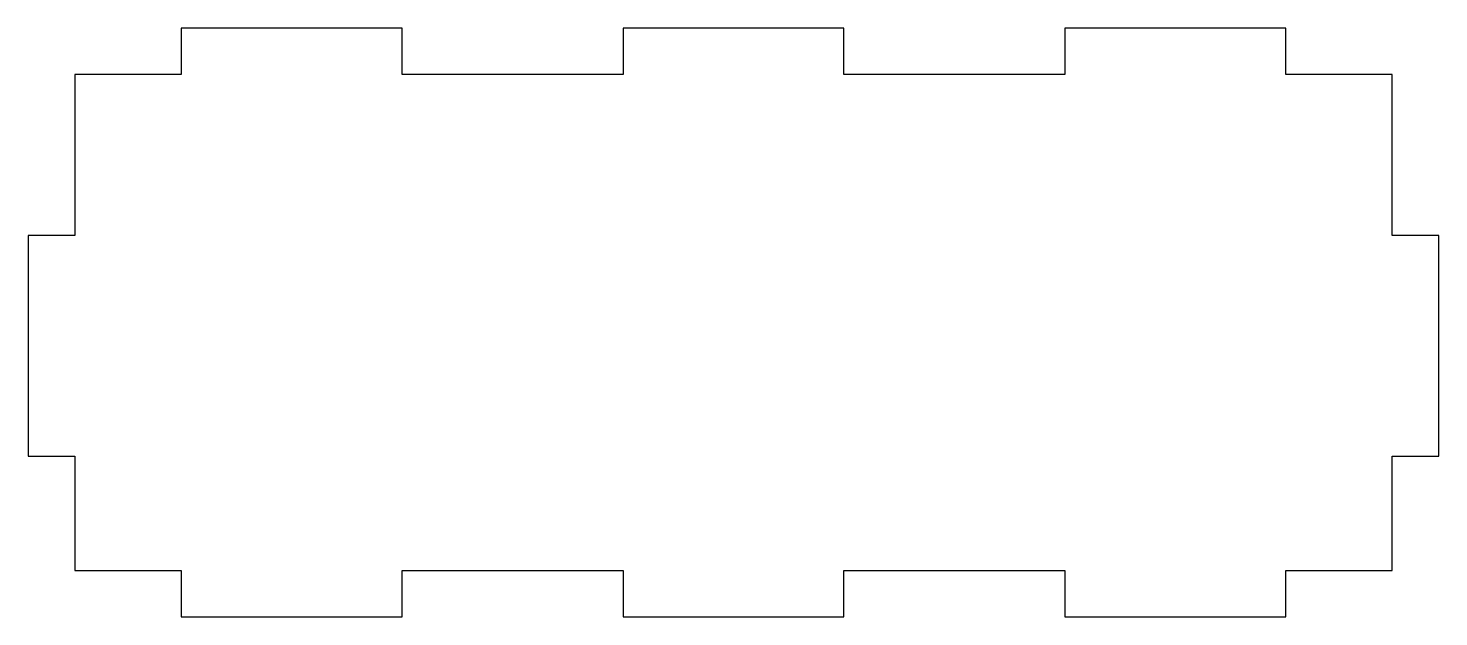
# Model space of a CAD drawing. Header units: millimetres. Extents: x -44.6 to 46.4, y -20.7 to 17.3.
import ezdxf

# ---------------------------------------------------------------- set-up
doc = ezdxf.new("R2010")
doc.units = ezdxf.units.MM

msp = doc.modelspace()

# ---------------------------------------------------------------- linework, layer by layer
at = {"color": 7, "linetype": 'Continuous', "lineweight": 25}
for p, q in [((-20.431, 17.258), (-34.681, 17.258)), ((-34.681, 17.258), (-34.681, 14.258)), ((-20.431, 14.258), (-20.431, 17.258)), ((8.069, 17.258), (-6.181, 17.258)), ((-6.181, 17.258), (-6.181, 14.258)), ((8.069, 14.258), (8.069, 17.258)), ((36.569, 17.258), (22.319, 17.258)), ((22.319, 17.258), (22.319, 14.258)), ((36.569, 14.258), (36.569, 17.258)), ((-34.681, 14.258), (-41.556, 14.258)), ((-41.556, 14.258), (-41.556, 3.883)), ((-6.181, 14.258), (-20.431, 14.258)), ((22.319, 14.258), (8.069, 14.258)), ((43.444, 14.258), (36.569, 14.258)), ((43.444, 3.883), (43.444, 14.258)), ((-41.556, 3.883), (-44.556, 3.883)), ((-44.556, 3.883), (-44.556, -10.367)), ((46.444, 3.883), (43.444, 3.883)), ((46.444, -10.367), (46.444, 3.883)), ((-44.556, -10.367), (-41.556, -10.367)), ((-41.556, -10.367), (-41.556, -17.742)), ((43.444, -17.742), (43.444, -10.367)), ((43.444, -10.367), (46.444, -10.367)), ((-41.556, -17.742), (-34.681, -17.742)), ((-34.681, -17.742), (-34.681, -20.742)), ((-20.431, -20.742), (-20.431, -17.742)), ((-20.431, -17.742), (-6.181, -17.742)), ((-6.181, -17.742), (-6.181, -20.742)), ((8.069, -20.742), (8.069, -17.742)), ((8.069, -17.742), (22.319, -17.742)), ((22.319, -17.742), (22.319, -20.742)), ((36.569, -20.742), (36.569, -17.742)), ((36.569, -17.742), (43.444, -17.742)), ((-34.681, -20.742), (-20.431, -20.742)), ((-6.181, -20.742), (8.069, -20.742)), ((22.319, -20.742), (36.569, -20.742))]:
    msp.add_line(p, q, dxfattribs=at)

doc.saveas('drawing.dxf')
